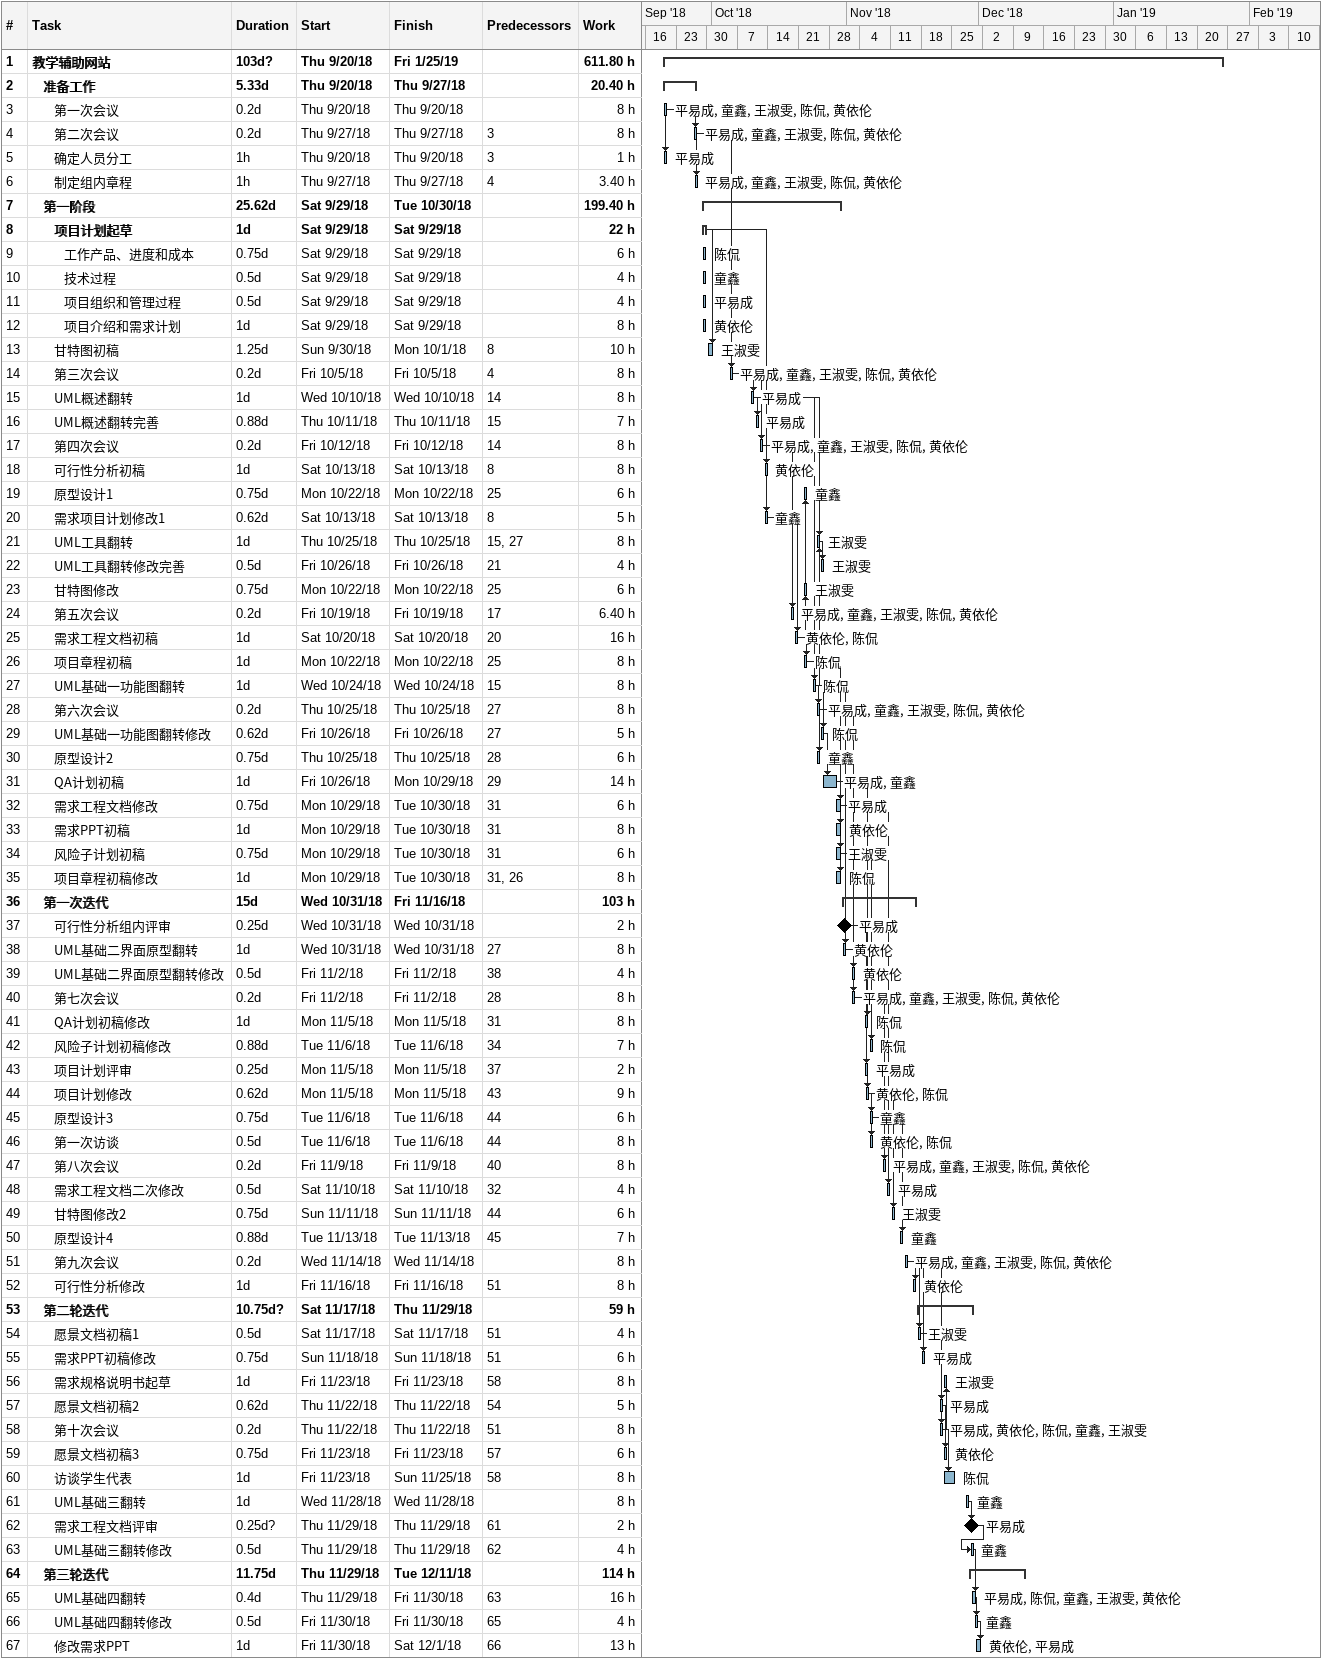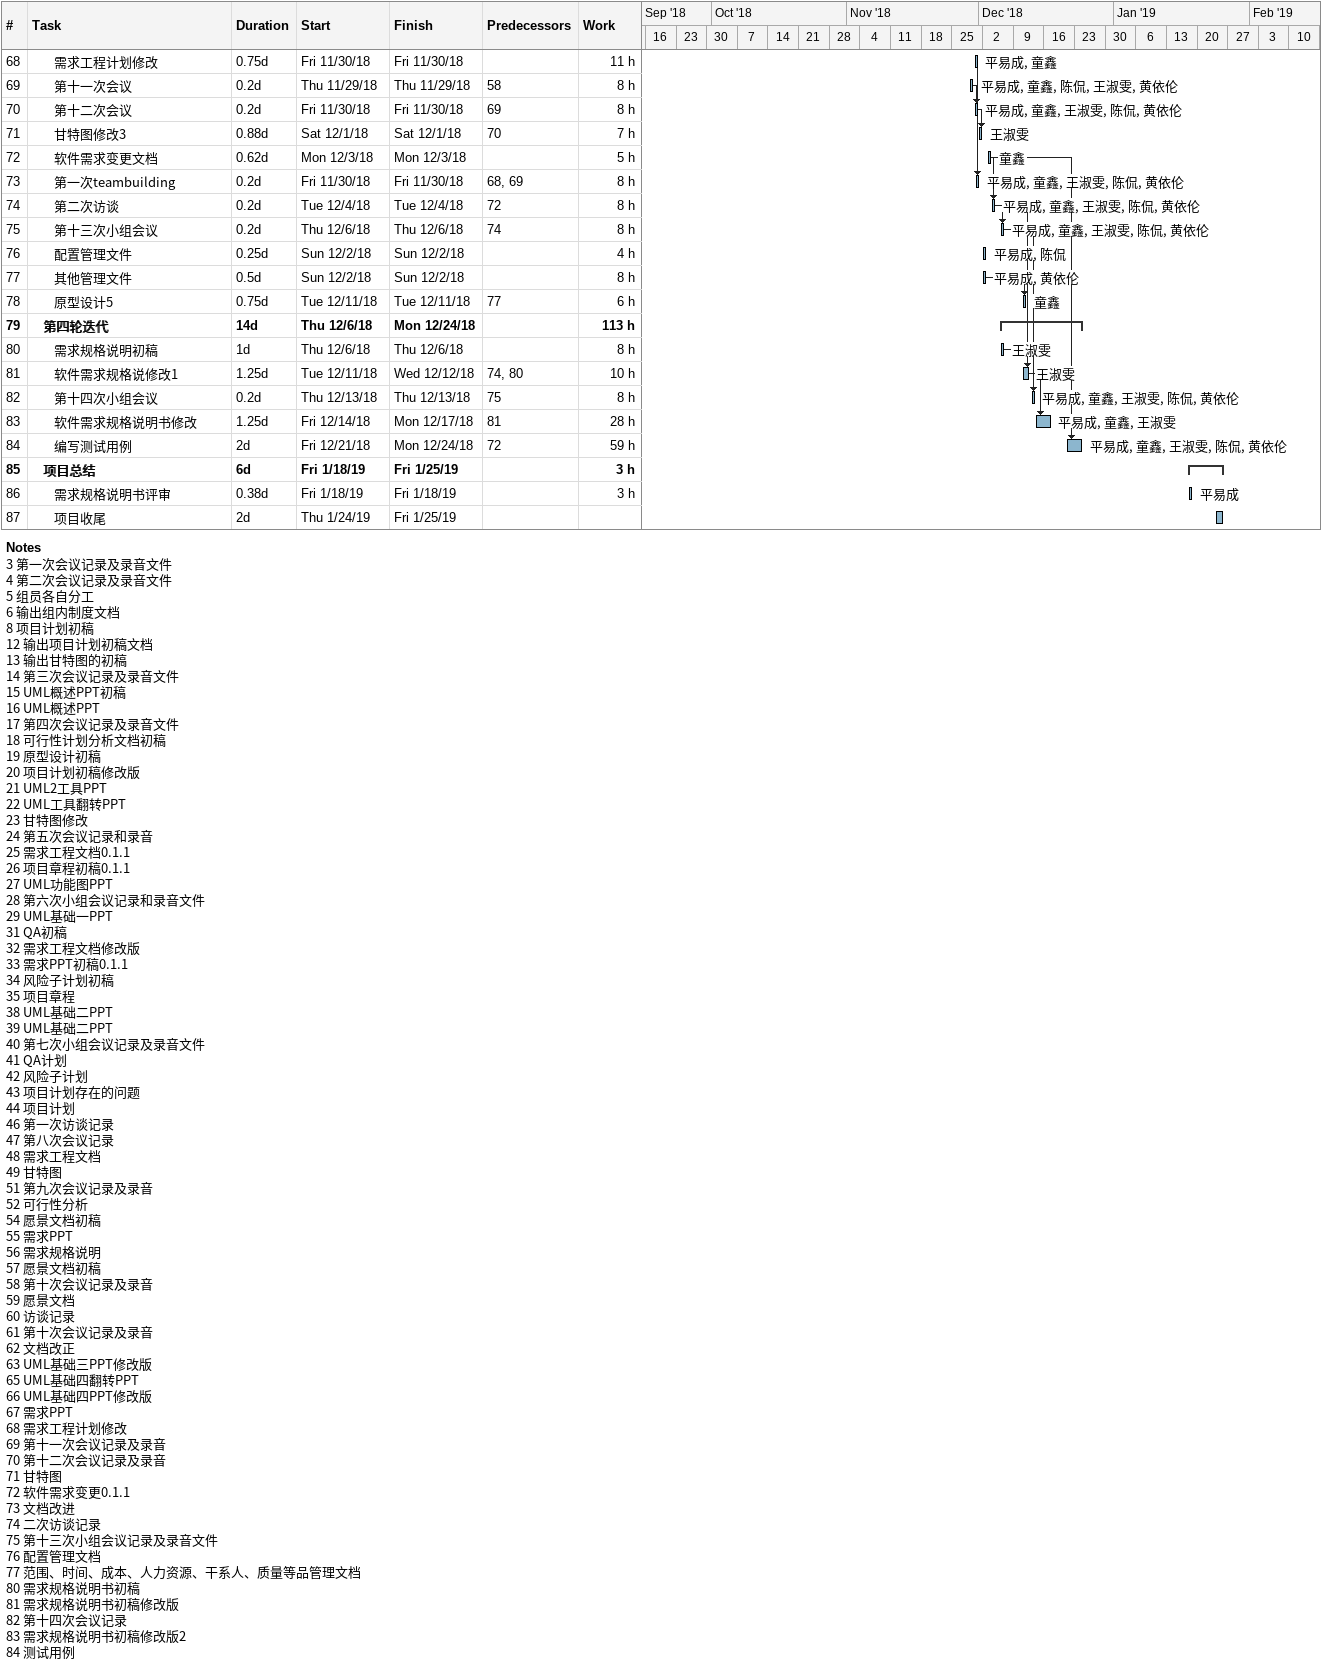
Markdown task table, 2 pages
| ID | Level | Task | Duration | Start | Finish | Predecessors | Resources | Work (h) |
|---|---|---|---|---|---|---|---|---|
| 1 | 1 | **教学辅助网站** | 103d? | 2018-09-20 | 2019-01-25 |  |  | 611.80 |
| 2 | 2 | **准备工作** | 5.33d | 2018-09-20 | 2018-09-27 |  |  | 20.40 |
| 3 | 3 | 第一次会议 | 0.2d | 2018-09-20 | 2018-09-20 |  | 平易成, 童鑫, 王淑雯, 陈侃, 黄依伦 | 8 |
| 4 | 3 | 第二次会议 | 0.2d | 2018-09-27 | 2018-09-27 | 3 | 平易成, 童鑫, 王淑雯, 陈侃, 黄依伦 | 8 |
| 5 | 3 | 确定人员分工 | 1h | 2018-09-20 | 2018-09-20 | 3 | 平易成 | 1 |
| 6 | 3 | 制定组内章程 | 1h | 2018-09-27 | 2018-09-27 | 4 | 平易成, 童鑫, 王淑雯, 陈侃, 黄依伦 | 3.40 |
| 7 | 2 | **第一阶段** | 25.62d | 2018-09-29 | 2018-10-30 |  |  | 199.40 |
| 8 | 3 | **项目计划起草** | 1d | 2018-09-29 | 2018-09-29 |  |  | 22 |
| 9 | 4 | 工作产品、进度和成本 | 0.75d | 2018-09-29 | 2018-09-29 |  | 陈侃 | 6 |
| 10 | 4 | 技术过程 | 0.5d | 2018-09-29 | 2018-09-29 |  | 童鑫 | 4 |
| 11 | 4 | 项目组织和管理过程 | 0.5d | 2018-09-29 | 2018-09-29 |  | 平易成 | 4 |
| 12 | 4 | 项目介绍和需求计划 | 1d | 2018-09-29 | 2018-09-29 |  | 黄依伦 | 8 |
| 13 | 3 | 甘特图初稿 | 1.25d | 2018-09-30 | 2018-10-01 | 8 | 王淑雯 | 10 |
| 14 | 3 | 第三次会议 | 0.2d | 2018-10-05 | 2018-10-05 | 4 | 平易成, 童鑫, 王淑雯, 陈侃, 黄依伦 | 8 |
| 15 | 3 | UML概述翻转 | 1d | 2018-10-10 | 2018-10-10 | 14 | 平易成 | 8 |
| 16 | 3 | UML概述翻转完善 | 0.88d | 2018-10-11 | 2018-10-11 | 15 | 平易成 | 7 |
| 17 | 3 | 第四次会议 | 0.2d | 2018-10-12 | 2018-10-12 | 14 | 平易成, 童鑫, 王淑雯, 陈侃, 黄依伦 | 8 |
| 18 | 3 | 可行性分析初稿 | 1d | 2018-10-13 | 2018-10-13 | 8 | 黄依伦 | 8 |
| 19 | 3 | 原型设计1 | 0.75d | 2018-10-22 | 2018-10-22 | 25 | 童鑫 | 6 |
| 20 | 3 | 需求项目计划修改1 | 0.62d | 2018-10-13 | 2018-10-13 | 8 | 童鑫 | 5 |
| 21 | 3 | UML工具翻转 | 1d | 2018-10-25 | 2018-10-25 | 15, 27 | 王淑雯 | 8 |
| 22 | 3 | UML工具翻转修改完善 | 0.5d | 2018-10-26 | 2018-10-26 | 21 | 王淑雯 | 4 |
| 23 | 3 | 甘特图修改 | 0.75d | 2018-10-22 | 2018-10-22 | 25 | 王淑雯 | 6 |
| 24 | 3 | 第五次会议 | 0.2d | 2018-10-19 | 2018-10-19 | 17 | 平易成, 童鑫, 王淑雯, 陈侃, 黄依伦 | 6.40 |
| 25 | 3 | 需求工程文档初稿 | 1d | 2018-10-20 | 2018-10-20 | 20 | 黄依伦, 陈侃 | 16 |
| 26 | 3 | 项目章程初稿 | 1d | 2018-10-22 | 2018-10-22 | 25 | 陈侃 | 8 |
| 27 | 3 | UML基础一功能图翻转 | 1d | 2018-10-24 | 2018-10-24 | 15 | 陈侃 | 8 |
| 28 | 3 | 第六次会议 | 0.2d | 2018-10-25 | 2018-10-25 | 27 | 平易成, 童鑫, 王淑雯, 陈侃, 黄依伦 | 8 |
| 29 | 3 | UML基础一功能图翻转修改 | 0.62d | 2018-10-26 | 2018-10-26 | 27 | 陈侃 | 5 |
| 30 | 3 | 原型设计2 | 0.75d | 2018-10-25 | 2018-10-25 | 28 | 童鑫 | 6 |
| 31 | 3 | QA计划初稿 | 1d | 2018-10-26 | 2018-10-29 | 29 | 平易成, 童鑫 | 14 |
| 32 | 3 | 需求工程文档修改 | 0.75d | 2018-10-29 | 2018-10-30 | 31 | 平易成 | 6 |
| 33 | 3 | 需求PPT初稿 | 1d | 2018-10-29 | 2018-10-30 | 31 | 黄依伦 | 8 |
| 34 | 3 | 风险子计划初稿 | 0.75d | 2018-10-29 | 2018-10-30 | 31 | 王淑雯 | 6 |
| 35 | 3 | 项目章程初稿修改 | 1d | 2018-10-29 | 2018-10-30 | 31, 26 | 陈侃 | 8 |
| 36 | 2 | **第一次迭代** | 15d | 2018-10-31 | 2018-11-16 |  |  | 103 |
| 37 | 3 | 可行性分析组内评审 | 0.25d | 2018-10-31 | 2018-10-31 |  | 平易成 | 2 |
| 38 | 3 | UML基础二界面原型翻转 | 1d | 2018-10-31 | 2018-10-31 | 27 | 黄依伦 | 8 |
| 39 | 3 | UML基础二界面原型翻转修改 | 0.5d | 2018-11-02 | 2018-11-02 | 38 | 黄依伦 | 4 |
| 40 | 3 | 第七次会议 | 0.2d | 2018-11-02 | 2018-11-02 | 28 | 平易成, 童鑫, 王淑雯, 陈侃, 黄依伦 | 8 |
| 41 | 3 | QA计划初稿修改 | 1d | 2018-11-05 | 2018-11-05 | 31 | 陈侃 | 8 |
| 42 | 3 | 风险子计划初稿修改 | 0.88d | 2018-11-06 | 2018-11-06 | 34 | 陈侃 | 7 |
| 43 | 3 | 项目计划评审 | 0.25d | 2018-11-05 | 2018-11-05 | 37 | 平易成 | 2 |
| 44 | 3 | 项目计划修改 | 0.62d | 2018-11-05 | 2018-11-05 | 43 | 黄依伦, 陈侃 | 9 |
| 45 | 3 | 原型设计3 | 0.75d | 2018-11-06 | 2018-11-06 | 44 | 童鑫 | 6 |
| 46 | 3 | 第一次访谈 | 0.5d | 2018-11-06 | 2018-11-06 | 44 | 黄依伦, 陈侃 | 8 |
| 47 | 3 | 第八次会议 | 0.2d | 2018-11-09 | 2018-11-09 | 40 | 平易成, 童鑫, 王淑雯, 陈侃, 黄依伦 | 8 |
| 48 | 3 | 需求工程文档二次修改 | 0.5d | 2018-11-10 | 2018-11-10 | 32 | 平易成 | 4 |
| 49 | 3 | 甘特图修改2 | 0.75d | 2018-11-11 | 2018-11-11 | 44 | 王淑雯 | 6 |
| 50 | 3 | 原型设计4 | 0.88d | 2018-11-13 | 2018-11-13 | 45 | 童鑫 | 7 |
| 51 | 3 | 第九次会议 | 0.2d | 2018-11-14 | 2018-11-14 |  | 平易成, 童鑫, 王淑雯, 陈侃, 黄依伦 | 8 |
| 52 | 3 | 可行性分析修改 | 1d | 2018-11-16 | 2018-11-16 | 51 | 黄依伦 | 8 |
| 53 | 2 | **第二轮迭代** | 10.75d? | 2018-11-17 | 2018-11-29 |  |  | 59 |
| 54 | 3 | 愿景文档初稿1 | 0.5d | 2018-11-17 | 2018-11-17 | 51 | 王淑雯 | 4 |
| 55 | 3 | 需求PPT初稿修改 | 0.75d | 2018-11-18 | 2018-11-18 | 51 | 平易成 | 6 |
| 56 | 3 | 需求规格说明书起草 | 1d | 2018-11-23 | 2018-11-23 | 58 | 王淑雯 | 8 |
| 57 | 3 | 愿景文档初稿2 | 0.62d | 2018-11-22 | 2018-11-22 | 54 | 平易成 | 5 |
| 58 | 3 | 第十次会议 | 0.2d | 2018-11-22 | 2018-11-22 | 51 | 平易成, 黄依伦, 陈侃, 童鑫, 王淑雯 | 8 |
| 59 | 3 | 愿景文档初稿3 | 0.75d | 2018-11-23 | 2018-11-23 | 57 | 黄依伦 | 6 |
| 60 | 3 | 访谈学生代表 | 1d | 2018-11-23 | 2018-11-25 | 58 | 陈侃 | 8 |
| 61 | 3 | UML基础三翻转 | 1d | 2018-11-28 | 2018-11-28 |  | 童鑫 | 8 |
| 62 | 3 | 需求工程文档评审 | 0.25d? | 2018-11-29 | 2018-11-29 | 61 | 平易成 | 2 |
| 63 | 3 | UML基础三翻转修改 | 0.5d | 2018-11-29 | 2018-11-29 | 62 | 童鑫 | 4 |
| 64 | 2 | **第三轮迭代** | 11.75d | 2018-11-29 | 2018-12-11 |  |  | 114 |
| 65 | 3 | UML基础四翻转 | 0.4d | 2018-11-29 | 2018-11-30 | 63 | 平易成, 陈侃, 童鑫, 王淑雯, 黄依伦 | 16 |
| 66 | 3 | UML基础四翻转修改 | 0.5d | 2018-11-30 | 2018-11-30 | 65 | 童鑫 | 4 |
| 67 | 3 | 修改需求PPT | 1d | 2018-11-30 | 2018-12-01 | 66 | 黄依伦, 平易成 | 13 |
| 68 | 3 | 需求工程计划修改 | 0.75d | 2018-11-30 | 2018-11-30 |  | 平易成, 童鑫 | 11 |
| 69 | 3 | 第十一次会议 | 0.2d | 2018-11-29 | 2018-11-29 | 58 | 平易成, 童鑫, 陈侃, 王淑雯, 黄依伦 | 8 |
| 70 | 3 | 第十二次会议 | 0.2d | 2018-11-30 | 2018-11-30 | 69 | 平易成, 童鑫, 王淑雯, 陈侃, 黄依伦 | 8 |
| 71 | 3 | 甘特图修改3 | 0.88d | 2018-12-01 | 2018-12-01 | 70 | 王淑雯 | 7 |
| 72 | 3 | 软件需求变更文档 | 0.62d | 2018-12-03 | 2018-12-03 |  | 童鑫 | 5 |
| 73 | 3 | 第一次teambuilding | 0.2d | 2018-11-30 | 2018-11-30 | 68, 69 | 平易成, 童鑫, 王淑雯, 陈侃, 黄依伦 | 8 |
| 74 | 3 | 第二次访谈 | 0.2d | 2018-12-04 | 2018-12-04 | 72 | 平易成, 童鑫, 王淑雯, 陈侃, 黄依伦 | 8 |
| 75 | 3 | 第十三次小组会议 | 0.2d | 2018-12-06 | 2018-12-06 | 74 | 平易成, 童鑫, 王淑雯, 陈侃, 黄依伦 | 8 |
| 76 | 3 | 配置管理文件 | 0.25d | 2018-12-02 | 2018-12-02 |  | 平易成, 陈侃 | 4 |
| 77 | 3 | 其他管理文件 | 0.5d | 2018-12-02 | 2018-12-02 |  | 平易成, 黄依伦 | 8 |
| 78 | 3 | 原型设计5 | 0.75d | 2018-12-11 | 2018-12-11 | 77 | 童鑫 | 6 |
| 79 | 2 | **第四轮迭代** | 14d | 2018-12-06 | 2018-12-24 |  |  | 113 |
| 80 | 3 | 需求规格说明初稿 | 1d | 2018-12-06 | 2018-12-06 |  | 王淑雯 | 8 |
| 81 | 3 | 软件需求规格说修改1 | 1.25d | 2018-12-11 | 2018-12-12 | 74, 80 | 王淑雯 | 10 |
| 82 | 3 | 第十四次小组会议 | 0.2d | 2018-12-13 | 2018-12-13 | 75 | 平易成, 童鑫, 王淑雯, 陈侃, 黄依伦 | 8 |
| 83 | 3 | 软件需求规格说明书修改 | 1.25d | 2018-12-14 | 2018-12-17 | 81 | 平易成, 童鑫, 王淑雯 | 28 |
| 84 | 3 | 编写测试用例 | 2d | 2018-12-21 | 2018-12-24 | 72 | 平易成, 童鑫, 王淑雯, 陈侃, 黄依伦 | 59 |
| 85 | 2 | **项目总结** | 6d | 2019-01-18 | 2019-01-25 |  |  | 3 |
| 86 | 3 | 需求规格说明书评审 | 0.38d | 2019-01-18 | 2019-01-18 |  | 平易成 | 3 |
| 87 | 3 | 项目收尾 | 2d | 2019-01-24 | 2019-01-25 |  |  |  |

Notes
- 3: 第一次会议记录及录音文件
- 4: 第二次会议记录及录音文件
- 5: 组员各自分工
- 6: 输出组内制度文档
- 8: 项目计划初稿
- 12: 输出项目计划初稿文档
- 13: 输出甘特图的初稿
- 14: 第三次会议记录及录音文件
- 15: UML概述PPT初稿
- 16: UML概述PPT
- 17: 第四次会议记录及录音文件
- 18: 可行性计划分析文档初稿
- 19: 原型设计初稿
- 20: 项目计划初稿修改版
- 21: UML2工具PPT
- 22: UML工具翻转PPT
- 23: 甘特图修改
- 24: 第五次会议记录和录音
- 25: 需求工程文档0.1.1
- 26: 项目章程初稿0.1.1
- 27: UML功能图PPT
- 28: 第六次小组会议记录和录音文件
- 29: UML基础一PPT
- 31: QA初稿
- 32: 需求工程文档修改版
- 33: 需求PPT初稿0.1.1
- 34: 风险子计划初稿
- 35: 项目章程
- 38: UML基础二PPT
- 39: UML基础二PPT
- 40: 第七次小组会议记录及录音文件
- 41: QA计划
- 42: 风险子计划
- 43: 项目计划存在的问题
- 44: 项目计划
- 46: 第一次访谈记录
- 47: 第八次会议记录
- 48: 需求工程文档
- 49: 甘特图
- 51: 第九次会议记录及录音
- 52: 可行性分析
- 54: 愿景文档初稿
- 55: 需求PPT
- 56: 需求规格说明
- 57: 愿景文档初稿
- 58: 第十次会议记录及录音
- 59: 愿景文档
- 60: 访谈记录
- 61: 第十次会议记录及录音
- 62: 文档改正
- 63: UML基础三PPT修改版
- 65: UML基础四翻转PPT
- 66: UML基础四PPT修改版
- 67: 需求PPT
- 68: 需求工程计划修改
- 69: 第十一次会议记录及录音
- 70: 第十二次会议记录及录音
- 71: 甘特图
- 72: 软件需求变更0.1.1
- 73: 文档改进
- 74: 二次访谈记录
- 75: 第十三次小组会议记录及录音文件
- 76: 配置管理文档
- 77: 范围、时间、成本、人力资源、干系人、质量等品管理文档
- 80: 需求规格说明书初稿
- 81: 需求规格说明书初稿修改版
- 82: 第十四次会议记录
- 83: 需求规格说明书初稿修改版2
- 84: 测试用例
